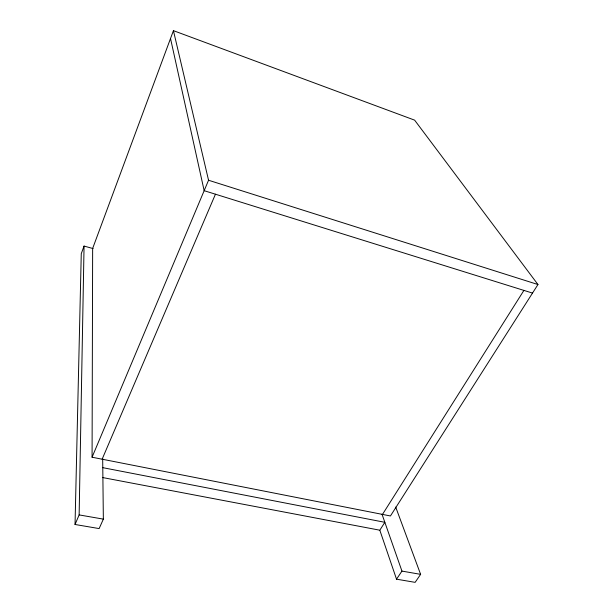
<?xml version="1.0" encoding="UTF-8"?>
<svg xmlns="http://www.w3.org/2000/svg" width="613" height="613" viewBox="0 0 613 613"><rect width="100%" height="100%" fill="white"/><g stroke="black" fill="none" stroke-linecap="round" stroke-linejoin="round"><path stroke-width="0.92" d="M92.073 457.221L92.647 248.449L173.433 30.65L414.626 120.148L537.961 284.532L390.443 515.97L92.073 457.221L208.55 180.245L173.433 30.65M102.677 458.394L103.352 519.127L99.137 528.582L75.039 524.483L79.138 514.912L84.058 246.074L93.122 248.579M75.039 524.483L81.268 253.682L84.058 246.074M102.133 459.198L215.447 194.198M382.489 514.407L523.916 290.401M395.684 507.043L420.618 574.35L415.139 582.35L396.527 579.185L401.944 571.094L382.022 514.253M79.138 514.912L103.352 519.127M401.944 571.094L420.618 574.35M102.593 477.55L379.815 530.199L384.841 522.307L102.785 467.665M532.513 293.083L204.16 190.681L170.521 38.489M208.55 180.245L537.961 284.532M379.876 530.375L396.527 579.185"/></g></svg>
